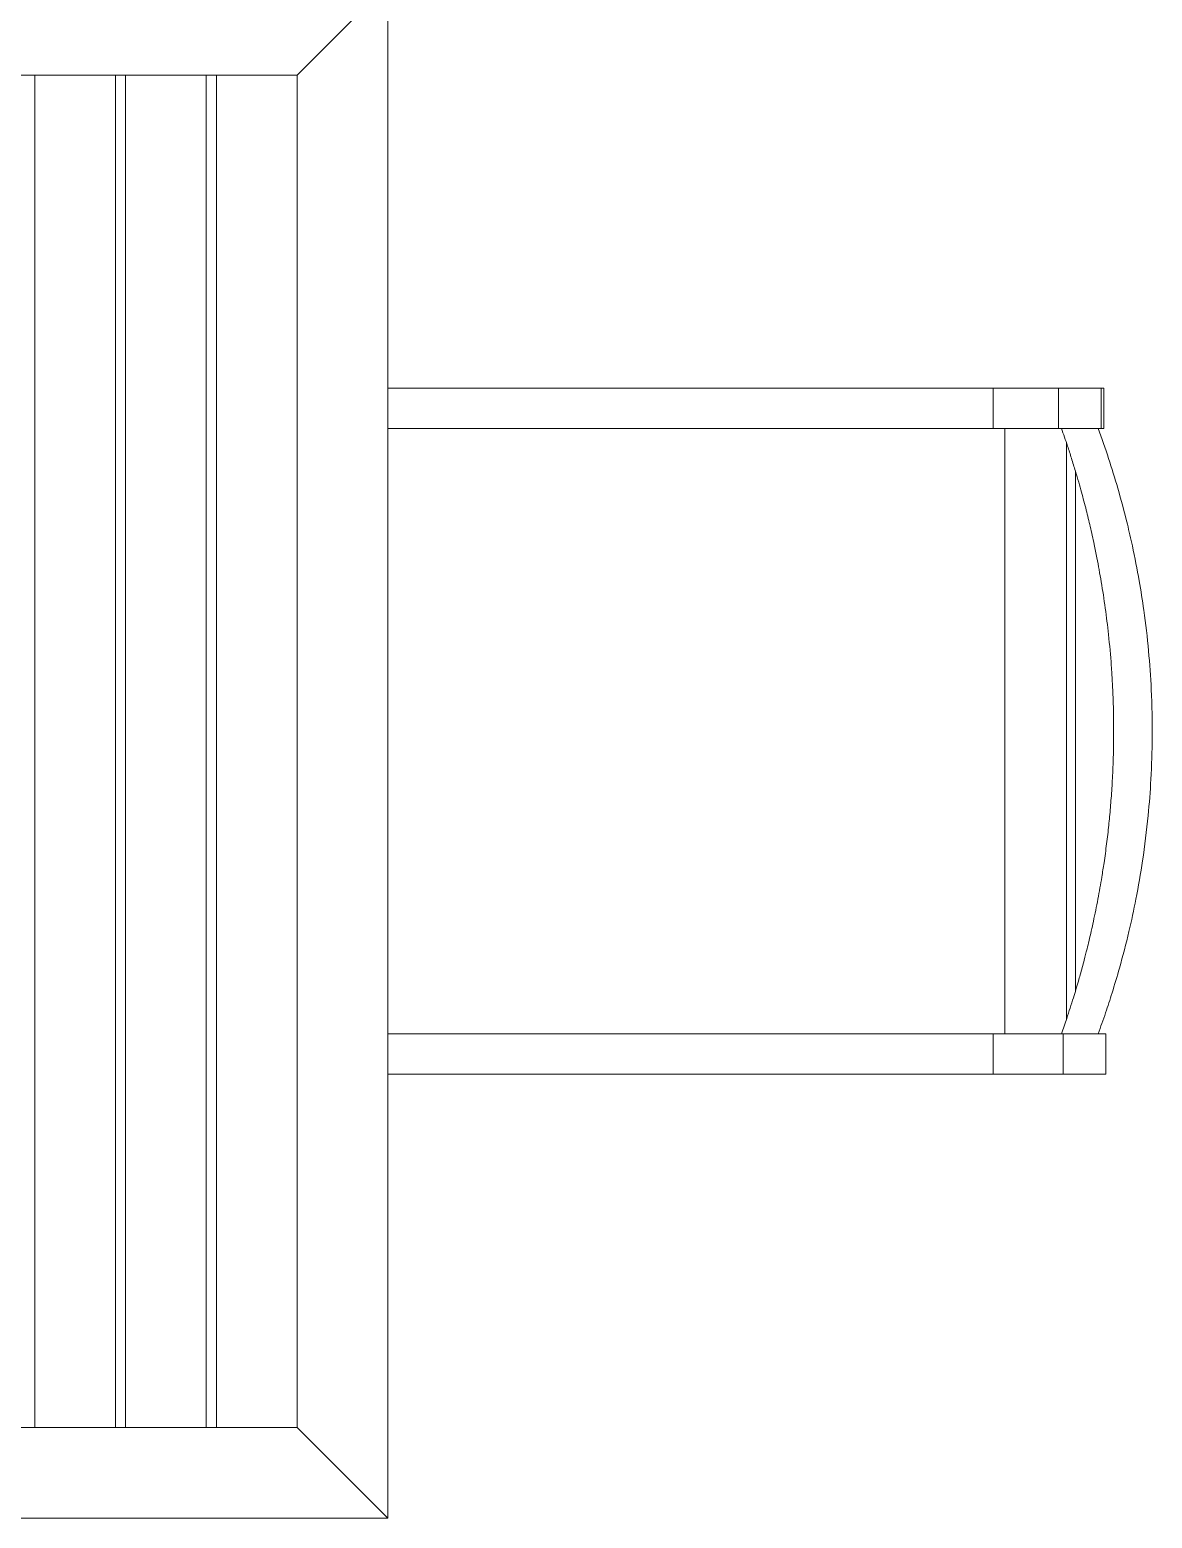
# Model space of a CAD drawing. Header units: metres. Extents: x -217 to -108, y -304 to -188.
# Drawn here: x -160.505 to -159.798, y -226.684 to -225.748 of the extents above; entities that cross this region are included whole.
import ezdxf

# ---------------------------------------------------------------- set-up
doc = ezdxf.new("R2010")
doc.units = ezdxf.units.M
doc.layers.add('I-FURN', color=30, linetype='Continuous', lineweight=9)
doc.layers.add('I-FURN-PNLS', color=30, linetype='Continuous', lineweight=9)

# ---------------------------------------------------------------- blocks, each defined once
blk = doc.blocks.new('Tableset-Outdoor_Reed - Tableset-Outdoor_Reed-797211-Nivel 3')
at = {"layer": 'I-FURN'}
for p, q in [((0.4826, 0.4826), (0.42545, 0.42545)), ((0.4826, -0.4826), (0.42545, -0.42545))]:
    blk.add_line(p, q, dxfattribs=at)
at = {"layer": 'I-FURN-PNLS'}
for p, q in [((0.4826, -0.4826), (0.4826, 0.4826)), ((-0.42545, 0.42545), (0.42545, 0.42545)), ((0.31115, 0.42545), (0.26035, 0.42545)), ((0.26035, 0.42545), (0.26035, -0.42545)), ((0.31115, -0.42545), (0.31115, 0.42545)), ((0.3683, 0.42545), (0.3175, 0.42545)), ((0.3175, 0.42545), (0.3175, -0.42545)), ((0.3683, -0.42545), (0.3683, 0.42545)), ((0.42545, 0.42545), (0.37465, 0.42545)), ((0.37465, 0.42545), (0.37465, -0.42545)), ((0.42545, -0.42545), (0.42545, 0.42545)), ((0.42545, 0.42545), (0.42545, -0.42545)), ((0.4826, 0.2286), (0.49192, 0.2286)), ((0.49192, 0.2286), (0.49469, 0.2286)), ((0.49469, 0.2286), (0.49784, 0.2286)), ((0.49784, 0.2286), (0.50152, 0.2286)), ((0.50152, 0.2286), (0.50495, 0.2286)), ((0.50495, 0.2286), (0.50722, 0.2286)), ((0.50722, 0.2286), (0.51101, 0.2286)), ((0.51101, 0.2286), (0.51352, 0.2286)), ((0.51352, 0.2286), (0.51777, 0.2286)), ((0.51777, 0.2286), (0.52087, 0.2286)), ((0.52087, 0.2286), (0.52218, 0.2286)), ((0.52218, 0.2286), (0.52417, 0.2286)), ((0.52417, 0.2286), (0.52616, 0.2286)), ((0.52616, 0.2286), (0.52849, 0.2286)), ((0.52849, 0.2286), (0.53078, 0.2286)), ((0.53078, 0.2286), (0.53326, 0.2286)), ((0.53326, 0.2286), (0.53537, 0.2286)), ((0.53537, 0.2286), (0.53734, 0.2286)), ((0.53734, 0.2286), (0.54033, 0.2286)), ((0.54033, 0.2286), (0.54229, 0.2286)), ((0.54229, 0.2286), (0.54494, 0.2286)), ((0.54494, 0.2286), (0.54854, 0.2286)), ((0.54854, 0.2286), (0.55184, 0.2286)), ((0.55184, 0.2286), (0.55537, 0.2286)), ((0.55537, 0.2286), (0.56203, 0.2286)), ((0.56203, 0.2286), (0.5687, 0.2286)), ((0.5687, 0.2286), (0.57473, 0.2286)), ((0.57473, 0.2286), (0.58076, 0.2286)), ((0.58076, 0.2286), (0.59143, 0.2286)), ((0.59143, 0.2286), (0.59781, 0.2286)), ((0.59781, 0.2286), (0.60384, 0.2286)), ((0.60384, 0.2286), (0.61247, 0.2286)), ((0.61247, 0.2286), (0.62307, 0.2286)), ((0.62307, 0.2286), (0.62771, 0.2286)), ((0.62771, 0.2286), (0.63319, 0.2286)), ((0.63319, 0.2286), (0.63838, 0.2286)), ((0.63838, 0.2286), (0.64242, 0.2286)), ((0.64242, 0.2286), (0.64702, 0.2286)), ((0.64702, 0.2286), (0.65277, 0.2286)), ((0.65277, 0.2286), (0.65966, 0.2286)), ((0.65966, 0.2286), (0.66629, 0.2286)), ((0.66629, 0.2286), (0.67233, 0.2286)), ((0.67233, 0.2286), (0.68068, 0.2286)), ((0.68068, 0.2286), (0.69134, 0.2286)), ((0.69134, 0.2286), (0.6945, 0.2286)), ((0.6945, 0.2286), (0.69911, 0.2286)), ((0.69911, 0.2286), (0.70573, 0.2286)), ((0.70573, 0.2286), (0.71121, 0.2286)), ((0.71121, 0.2286), (0.72012, 0.2286)), ((0.72012, 0.2286), (0.72387, 0.2286)), ((0.72387, 0.2286), (0.73221, 0.2286)), ((0.73221, 0.2286), (0.73943, 0.2286)), ((0.73943, 0.2286), (0.74489, 0.2286)), ((0.74489, 0.2286), (0.75064, 0.2286)), ((0.75064, 0.2286), (0.75582, 0.2286)), ((0.75582, 0.2286), (0.75755, 0.2286)), ((0.75755, 0.2286), (0.76387, 0.2286)), ((0.76387, 0.2286), (0.76707, 0.2286)), ((0.76707, 0.2286), (0.77254, 0.2286)), ((0.77254, 0.2286), (0.77743, 0.2286)), ((0.77743, 0.2286), (0.7826, 0.2286)), ((0.7826, 0.2286), (0.78835, 0.2286)), ((0.78835, 0.2286), (0.79642, 0.2286)), ((0.79642, 0.2286), (0.80132, 0.2286)), ((0.80132, 0.2286), (0.80678, 0.2286)), ((0.80678, 0.2286), (0.81309, 0.2286)), ((0.81309, 0.2286), (0.81739, 0.2286)), ((0.81739, 0.2286), (0.82094, 0.2286)), ((0.82094, 0.2286), (0.8261, 0.2286)), ((0.8261, 0.2286), (0.83154, 0.2286)), ((0.83154, 0.2286), (0.83732, 0.2286)), ((0.83732, 0.2286), (0.84108, 0.2286)), ((0.84108, 0.2286), (0.84309, 0.2286)), ((0.84309, 0.2286), (0.84971, 0.2286)), ((0.84971, 0.2286), (0.85402, 0.2286)), ((0.85402, 0.2286), (0.85917, 0.2286)), ((0.85917, 0.2286), (0.86358, 0.2286)), ((0.86351, 0.2286), (0.86351, 0.2032)), ((0.86358, 0.2286), (0.86428, 0.2286)), ((0.86428, 0.2286), (0.8658, 0.2286)), ((0.8658, 0.2286), (0.86733, 0.2286)), ((0.86733, 0.2286), (0.86944, 0.2286)), ((0.86944, 0.2286), (0.87301, 0.2286)), ((0.87301, 0.2286), (0.87634, 0.2286)), ((0.87634, 0.2286), (0.88022, 0.2286)), ((0.88022, 0.2286), (0.88234, 0.2286)), ((0.88234, 0.2286), (0.88519, 0.2286)), ((0.88519, 0.2286), (0.88737, 0.2286)), ((0.88737, 0.2286), (0.89035, 0.2286)), ((0.89035, 0.2286), (0.89332, 0.2286)), ((0.89332, 0.2286), (0.89612, 0.2286)), ((0.89612, 0.2286), (0.90463, 0.2286)), ((0.90463, 0.2286), (0.93144, 0.2286)), ((0.90463, 0.2032), (0.90463, 0.2286)), ((0.93144, 0.2286), (0.93317, 0.2286)), ((0.93144, 0.2032), (0.93144, 0.2286)), ((0.93317, 0.2032), (0.93317, 0.2286)), ((0.49192, 0.2032), (0.4826, 0.2032)), ((0.49469, 0.2032), (0.49192, 0.2032)), ((0.49784, 0.2032), (0.49469, 0.2032)), ((0.50152, 0.2032), (0.49784, 0.2032)), ((0.50495, 0.2032), (0.50152, 0.2032)), ((0.50722, 0.2032), (0.50495, 0.2032)), ((0.51101, 0.2032), (0.50722, 0.2032)), ((0.51352, 0.2032), (0.51101, 0.2032)), ((0.51777, 0.2032), (0.51352, 0.2032)), ((0.52087, 0.2032), (0.51777, 0.2032)), ((0.52218, 0.2032), (0.52087, 0.2032)), ((0.52417, 0.2032), (0.52218, 0.2032)), ((0.52616, 0.2032), (0.52417, 0.2032)), ((0.52849, 0.2032), (0.52616, 0.2032)), ((0.53078, 0.2032), (0.52849, 0.2032)), ((0.53326, 0.2032), (0.53078, 0.2032)), ((0.53537, 0.2032), (0.53326, 0.2032)), ((0.53734, 0.2032), (0.53537, 0.2032)), ((0.54033, 0.2032), (0.53734, 0.2032)), ((0.54229, 0.2032), (0.54033, 0.2032)), ((0.54494, 0.2032), (0.54229, 0.2032)), ((0.54854, 0.2032), (0.54494, 0.2032)), ((0.55184, 0.2032), (0.54854, 0.2032)), ((0.55537, 0.2032), (0.55184, 0.2032)), ((0.56203, 0.2032), (0.55537, 0.2032)), ((0.5687, 0.2032), (0.56203, 0.2032)), ((0.57473, 0.2032), (0.5687, 0.2032)), ((0.58076, 0.2032), (0.57473, 0.2032)), ((0.59143, 0.2032), (0.58076, 0.2032)), ((0.59781, 0.2032), (0.59143, 0.2032)), ((0.60384, 0.2032), (0.59781, 0.2032)), ((0.61247, 0.2032), (0.60384, 0.2032)), ((0.62307, 0.2032), (0.61247, 0.2032)), ((0.62771, 0.2032), (0.62307, 0.2032)), ((0.63319, 0.2032), (0.62771, 0.2032)), ((0.63838, 0.2032), (0.63319, 0.2032)), ((0.64242, 0.2032), (0.63838, 0.2032)), ((0.64702, 0.2032), (0.64242, 0.2032)), ((0.65277, 0.2032), (0.64702, 0.2032)), ((0.65966, 0.2032), (0.65277, 0.2032)), ((0.66629, 0.2032), (0.65966, 0.2032)), ((0.67233, 0.2032), (0.66629, 0.2032)), ((0.68068, 0.2032), (0.67233, 0.2032)), ((0.69134, 0.2032), (0.68068, 0.2032)), ((0.6945, 0.2032), (0.69134, 0.2032)), ((0.69911, 0.2032), (0.6945, 0.2032)), ((0.70573, 0.2032), (0.69911, 0.2032)), ((0.71121, 0.2032), (0.70573, 0.2032)), ((0.72012, 0.2032), (0.71121, 0.2032)), ((0.72387, 0.2032), (0.72012, 0.2032)), ((0.73221, 0.2032), (0.72387, 0.2032)), ((0.73943, 0.2032), (0.73221, 0.2032)), ((0.74489, 0.2032), (0.73943, 0.2032)), ((0.75064, 0.2032), (0.74489, 0.2032)), ((0.75582, 0.2032), (0.75064, 0.2032)), ((0.75755, 0.2032), (0.75582, 0.2032)), ((0.76387, 0.2032), (0.75755, 0.2032)), ((0.76707, 0.2032), (0.76387, 0.2032)), ((0.77254, 0.2032), (0.76707, 0.2032)), ((0.77743, 0.2032), (0.77254, 0.2032)), ((0.7826, 0.2032), (0.77743, 0.2032)), ((0.78835, 0.2032), (0.7826, 0.2032)), ((0.79642, 0.2032), (0.78835, 0.2032)), ((0.80132, 0.2032), (0.79642, 0.2032)), ((0.80678, 0.2032), (0.80132, 0.2032)), ((0.81309, 0.2032), (0.80678, 0.2032)), ((0.81739, 0.2032), (0.81309, 0.2032)), ((0.82094, 0.2032), (0.81739, 0.2032)), ((0.8261, 0.2032), (0.82094, 0.2032)), ((0.83154, 0.2032), (0.8261, 0.2032)), ((0.83732, 0.2032), (0.83154, 0.2032)), ((0.84108, 0.2032), (0.83732, 0.2032)), ((0.84309, 0.2032), (0.84108, 0.2032)), ((0.84971, 0.2032), (0.84309, 0.2032)), ((0.85402, 0.2032), (0.84971, 0.2032)), ((0.85917, 0.2032), (0.85402, 0.2032)), ((0.86358, 0.2032), (0.85917, 0.2032)), ((0.86428, 0.2032), (0.86358, 0.2032)), ((0.8658, 0.2032), (0.86428, 0.2032)), ((0.86733, 0.2032), (0.8658, 0.2032)), ((0.86944, 0.2032), (0.86733, 0.2032)), ((0.87301, 0.2032), (0.86944, 0.2032)), ((0.87083, -0.1778), (0.87083, 0.2032)), ((0.87634, 0.2032), (0.87301, 0.2032)), ((0.88022, 0.2032), (0.87634, 0.2032)), ((0.88234, 0.2032), (0.88022, 0.2032)), ((0.88519, 0.2032), (0.88234, 0.2032)), ((0.88737, 0.2032), (0.88519, 0.2032)), ((0.89035, 0.2032), (0.88737, 0.2032)), ((0.89332, 0.2032), (0.89035, 0.2032)), ((0.89612, 0.2032), (0.89332, 0.2032)), ((0.90463, 0.2032), (0.89612, 0.2032)), ((0.93144, 0.2032), (0.90463, 0.2032)), ((0.93317, 0.2032), (0.93144, 0.2032)), ((0.90965, -0.16862), (0.90965, 0.19401)), ((0.91529, -0.15088), (0.91529, 0.17623)), ((0.4826, -0.1778), (0.48493, -0.1778)), ((0.48493, -0.1778), (0.49516, -0.1778)), ((0.49516, -0.1778), (0.50462, -0.1778)), ((0.50462, -0.1778), (0.5116, -0.1778)), ((0.5116, -0.1778), (0.51768, -0.1778)), ((0.51768, -0.1778), (0.52564, -0.1778)), ((0.52564, -0.1778), (0.53095, -0.1778)), ((0.53095, -0.1778), (0.53893, -0.1778)), ((0.53893, -0.1778), (0.5474, -0.1778)), ((0.5474, -0.1778), (0.55879, -0.1778)), ((0.55879, -0.1778), (0.56525, -0.1778)), ((0.56525, -0.1778), (0.57095, -0.1778)), ((0.57095, -0.1778), (0.57744, -0.1778)), ((0.57744, -0.1778), (0.58543, -0.1778)), ((0.58543, -0.1778), (0.59114, -0.1778)), ((0.59114, -0.1778), (0.59952, -0.1778)), ((0.59952, -0.1778), (0.60752, -0.1778)), ((0.60752, -0.1778), (0.61287, -0.1778)), ((0.61287, -0.1778), (0.62464, -0.1778)), ((0.62464, -0.1778), (0.63416, -0.1778)), ((0.63416, -0.1778), (0.6395, -0.1778)), ((0.6395, -0.1778), (0.6475, -0.1778)), ((0.6475, -0.1778), (0.65436, -0.1778)), ((0.65436, -0.1778), (0.66083, -0.1778)), ((0.66083, -0.1778), (0.66541, -0.1778)), ((0.66541, -0.1778), (0.67226, -0.1778)), ((0.67226, -0.1778), (0.67912, -0.1778)), ((0.67912, -0.1778), (0.68597, -0.1778)), ((0.68597, -0.1778), (0.69131, -0.1778)), ((0.69131, -0.1778), (0.69968, -0.1778)), ((0.69968, -0.1778), (0.70844, -0.1778)), ((0.70844, -0.1778), (0.71225, -0.1778)), ((0.71225, -0.1778), (0.71758, -0.1778)), ((0.71758, -0.1778), (0.72291, -0.1778)), ((0.72291, -0.1778), (0.72823, -0.1778)), ((0.72823, -0.1778), (0.73394, -0.1778)), ((0.73394, -0.1778), (0.73774, -0.1778)), ((0.73774, -0.1778), (0.74382, -0.1778)), ((0.74382, -0.1778), (0.75066, -0.1778)), ((0.75066, -0.1778), (0.7537, -0.1778)), ((0.7537, -0.1778), (0.75864, -0.1778)), ((0.75864, -0.1778), (0.7613, -0.1778)), ((0.7613, -0.1778), (0.7659, -0.1778)), ((0.7659, -0.1778), (0.77085, -0.1778)), ((0.77085, -0.1778), (0.77617, -0.1778)), ((0.77617, -0.1778), (0.78598, -0.1778)), ((0.78598, -0.1778), (0.80284, -0.1778)), ((0.80284, -0.1778), (0.80971, -0.1778)), ((0.80971, -0.1778), (0.8219, -0.1778)), ((0.8219, -0.1778), (0.83104, -0.1778)), ((0.83104, -0.1778), (0.84321, -0.1778)), ((0.84321, -0.1778), (0.86394, -0.1778)), ((0.86351, -0.1778), (0.86351, -0.2032)), ((0.86373, -0.1778), (0.86423, -0.1778)), ((0.86423, -0.1778), (0.86644, -0.1778)), ((0.86644, -0.1778), (0.86779, -0.1778)), ((0.86779, -0.1778), (0.86864, -0.1778)), ((0.86864, -0.1778), (0.87014, -0.1778)), ((0.87014, -0.1778), (0.87243, -0.1778)), ((0.87243, -0.1778), (0.87529, -0.1778)), ((0.87529, -0.1778), (0.87853, -0.1778)), ((0.87853, -0.1778), (0.88172, -0.1778)), ((0.88172, -0.1778), (0.88484, -0.1778)), ((0.88484, -0.1778), (0.88829, -0.1778)), ((0.88829, -0.1778), (0.89179, -0.1778)), ((0.89179, -0.1778), (0.89531, -0.1778)), ((0.89531, -0.1778), (0.89844, -0.1778)), ((0.89844, -0.1778), (0.90202, -0.1778)), ((0.90202, -0.1778), (0.90647, -0.1778)), ((0.90647, -0.1778), (0.90727, -0.1778)), ((0.90647, -0.1778), (0.90727, -0.1778)), ((0.90727, -0.1778), (0.9075, -0.1778)), ((0.9075, -0.1778), (0.93438, -0.1778)), ((0.9075, -0.2032), (0.9075, -0.1778)), ((0.93438, -0.2032), (0.93438, -0.1778)), ((0.48493, -0.2032), (0.4826, -0.2032)), ((0.49516, -0.2032), (0.48493, -0.2032)), ((0.50462, -0.2032), (0.49516, -0.2032)), ((0.5116, -0.2032), (0.50462, -0.2032)), ((0.51768, -0.2032), (0.5116, -0.2032)), ((0.52564, -0.2032), (0.51768, -0.2032)), ((0.53095, -0.2032), (0.52564, -0.2032)), ((0.53893, -0.2032), (0.53095, -0.2032)), ((0.5474, -0.2032), (0.53893, -0.2032)), ((0.55879, -0.2032), (0.5474, -0.2032)), ((0.56525, -0.2032), (0.55879, -0.2032)), ((0.57095, -0.2032), (0.56525, -0.2032)), ((0.57744, -0.2032), (0.57095, -0.2032)), ((0.58543, -0.2032), (0.57744, -0.2032)), ((0.59114, -0.2032), (0.58543, -0.2032)), ((0.59952, -0.2032), (0.59114, -0.2032)), ((0.60752, -0.2032), (0.59952, -0.2032)), ((0.61287, -0.2032), (0.60752, -0.2032)), ((0.62464, -0.2032), (0.61287, -0.2032)), ((0.63416, -0.2032), (0.62464, -0.2032)), ((0.6395, -0.2032), (0.63416, -0.2032)), ((0.6475, -0.2032), (0.6395, -0.2032)), ((0.65436, -0.2032), (0.6475, -0.2032)), ((0.66083, -0.2032), (0.65436, -0.2032)), ((0.66541, -0.2032), (0.66083, -0.2032)), ((0.67226, -0.2032), (0.66541, -0.2032)), ((0.67912, -0.2032), (0.67226, -0.2032)), ((0.68597, -0.2032), (0.67912, -0.2032)), ((0.69131, -0.2032), (0.68597, -0.2032)), ((0.69968, -0.2032), (0.69131, -0.2032)), ((0.70844, -0.2032), (0.69968, -0.2032)), ((0.71225, -0.2032), (0.70844, -0.2032)), ((0.71758, -0.2032), (0.71225, -0.2032)), ((0.72291, -0.2032), (0.71758, -0.2032)), ((0.72823, -0.2032), (0.72291, -0.2032)), ((0.73394, -0.2032), (0.72823, -0.2032)), ((0.73774, -0.2032), (0.73394, -0.2032)), ((0.74382, -0.2032), (0.73774, -0.2032)), ((0.75066, -0.2032), (0.74382, -0.2032)), ((0.7537, -0.2032), (0.75066, -0.2032)), ((0.75864, -0.2032), (0.7537, -0.2032)), ((0.7613, -0.2032), (0.75864, -0.2032)), ((0.7659, -0.2032), (0.7613, -0.2032)), ((0.77085, -0.2032), (0.7659, -0.2032)), ((0.77617, -0.2032), (0.77085, -0.2032)), ((0.78598, -0.2032), (0.77617, -0.2032)), ((0.80284, -0.2032), (0.78598, -0.2032)), ((0.80971, -0.2032), (0.80284, -0.2032)), ((0.8219, -0.2032), (0.80971, -0.2032)), ((0.83104, -0.2032), (0.8219, -0.2032)), ((0.84321, -0.2032), (0.83104, -0.2032)), ((0.86394, -0.2032), (0.84321, -0.2032)), ((0.86423, -0.2032), (0.86373, -0.2032)), ((0.86644, -0.2032), (0.86423, -0.2032)), ((0.86779, -0.2032), (0.86644, -0.2032)), ((0.86864, -0.2032), (0.86779, -0.2032)), ((0.87014, -0.2032), (0.86864, -0.2032)), ((0.87243, -0.2032), (0.87014, -0.2032)), ((0.87529, -0.2032), (0.87243, -0.2032)), ((0.87853, -0.2032), (0.87529, -0.2032)), ((0.88172, -0.2032), (0.87853, -0.2032)), ((0.88484, -0.2032), (0.88172, -0.2032)), ((0.88829, -0.2032), (0.88484, -0.2032)), ((0.89179, -0.2032), (0.88829, -0.2032)), ((0.89531, -0.2032), (0.89179, -0.2032)), ((0.89844, -0.2032), (0.89531, -0.2032)), ((0.90202, -0.2032), (0.89844, -0.2032)), ((0.9075, -0.2032), (0.90202, -0.2032)), ((0.93438, -0.2032), (0.9075, -0.2032)), ((0.42545, -0.42545), (-0.42545, -0.42545)), ((0.26035, -0.42545), (0.31115, -0.42545)), ((0.3175, -0.42545), (0.3683, -0.42545)), ((0.37465, -0.42545), (0.42545, -0.42545)), ((-0.4826, -0.4826), (0.4826, -0.4826))]:
    blk.add_line(p, q, dxfattribs=at)
for centre, radius, start, end in [((0.37102, 0.0127), 0.56833, 18.39975, 19.58437), ((0.41393, 0.0127), 0.54969, 18.18703, 20.2771), ((0.37102, 0.0127), 0.56833, 17.58491, 18.39975), ((0.37102, 0.0127), 0.56833, 16.72246, 17.58491), ((0.41393, 0.0127), 0.54969, 16.14338, 18.18703), ((0.37102, 0.0127), 0.56833, 15.99607, 16.72246), ((0.37102, 0.0127), 0.56833, 15.33835, 15.99607), ((0.37102, 0.0127), 0.56833, 14.15742, 15.33835), ((0.41393, 0.0127), 0.54969, 13.70869, 16.14338), ((0.37102, 0.0127), 0.56833, 13.09351, 14.15742), ((0.37102, 0.0127), 0.56833, 11.9272, 13.09351), ((0.41393, 0.0127), 0.54969, 12.24034, 13.70869), ((0.37102, 0.0127), 0.56833, 11.05683, 11.9272), ((0.41393, 0.0127), 0.54969, 9.89687, 12.24034), ((0.37102, 0.0127), 0.56833, 10.29773, 11.05683), ((0.37102, 0.0127), 0.56833, 9.51799, 10.29773), ((0.37102, 0.0127), 0.56833, 7.82732, 9.51799), ((0.41393, 0.0127), 0.54969, 7.94712, 9.89687), ((0.37102, 0.0127), 0.56833, 6.13715, 7.82732), ((0.41393, 0.0127), 0.54969, 5.26314, 7.94712), ((0.37102, 0.0127), 0.56833, 4.14676, 6.13715), ((0.41393, 0.0127), 0.54969, 2.71846, 5.26314), ((0.37102, 0.0127), 0.56833, 3.7748, 4.14676), ((0.37102, 0.0127), 0.56833, 2.9835, 3.7748), ((0.37102, 0.0127), 0.56833, 2.05838, 2.9835), ((0.41393, 0.0127), 0.54969, 359.59268, 2.71846), ((0.37102, 0.0127), 0.56833, 359.84269, 2.05838), ((0.37102, 0.0127), 0.56833, 359.3548, 359.84269), ((0.37102, 0.0127), 0.56833, 357.69281, 359.3548), ((0.41393, 0.0127), 0.54969, 356.84053, 359.59268), ((0.37102, 0.0127), 0.56833, 355.73186, 357.00909), ((0.37102, 0.0127), 0.56833, 357.00909, 357.69281), ((0.41393, 0.0127), 0.54969, 354.45015, 356.84053), ((0.37102, 0.0127), 0.56833, 354.55114, 355.73186), ((0.37102, 0.0127), 0.56833, 353.4371, 354.01284), ((0.37102, 0.0127), 0.56833, 354.01284, 354.55114), ((0.41393, 0.0127), 0.54969, 351.46986, 354.45015), ((0.37102, 0.0127), 0.56833, 352.22052, 353.4371), ((0.37102, 0.0127), 0.56833, 351.61103, 352.22052), ((0.37102, 0.0127), 0.56833, 350.69732, 351.61103), ((0.41393, 0.0127), 0.54969, 348.9101, 351.46986), ((0.37102, 0.0127), 0.56833, 350.00046, 350.69732), ((0.37102, 0.0127), 0.56833, 348.55981, 350.00046), ((0.41393, 0.0127), 0.54969, 346.73484, 348.9101), ((0.37102, 0.0127), 0.56833, 347.83625, 348.55981), ((0.37102, 0.0127), 0.56833, 346.58451, 347.83625), ((0.37102, 0.0127), 0.56833, 346.0481, 346.58451), ((0.41393, 0.0127), 0.54969, 344.2607, 346.73484), ((0.37102, 0.0127), 0.56833, 345.31507, 346.0481), ((0.37102, 0.0127), 0.56833, 344.3485, 345.31507), ((0.41393, 0.0127), 0.54969, 342.55798, 344.2607), ((0.37102, 0.0127), 0.56833, 342.83413, 343.93422), ((0.37102, 0.0127), 0.56833, 343.93422, 344.3485), ((0.37102, 0.0127), 0.56833, 341.45169, 342.83413), ((0.41393, 0.0127), 0.54969, 341.18794, 342.55798), ((0.37102, 0.0127), 0.56833, 340.41563, 341.45169), ((0.41393, 0.0127), 0.54969, 339.7229, 341.18794)]:
    blk.add_arc(centre, radius, start, end, dxfattribs=at)

msp = doc.modelspace()

# ---------------------------------------------------------------- block references
at = {"layer": 'I-FURN-PNLS'}
msp.add_blockref('Tableset-Outdoor_Reed - Tableset-Outdoor_Reed-797211-Nivel 3', (-160.76206, -226.20187), dxfattribs=at)

doc.saveas('drawing.dxf')
